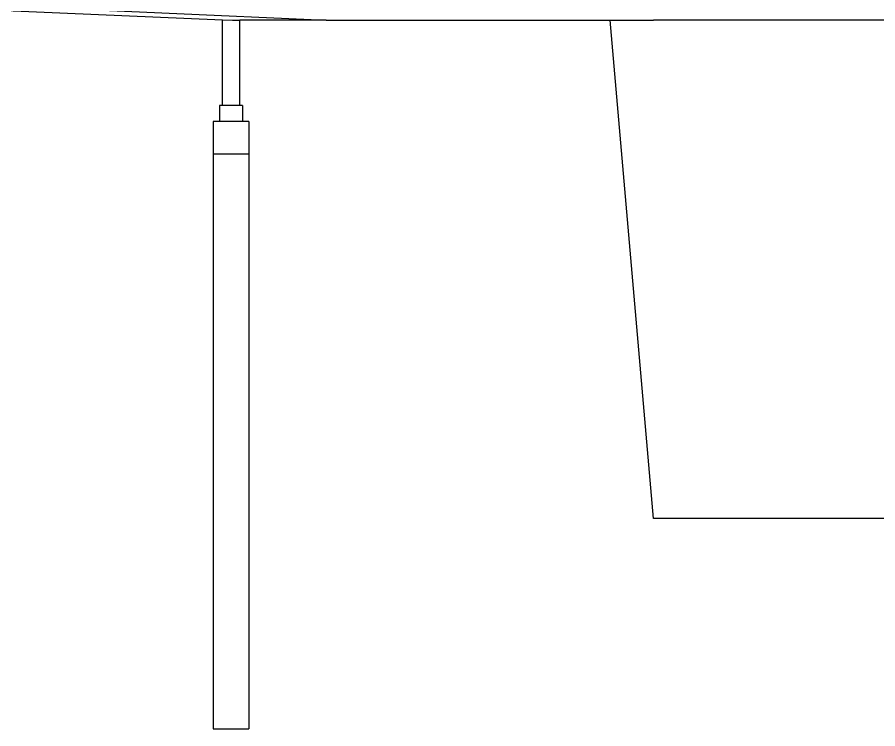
# Model space of a CAD drawing. Extents: x -92 to 92, y -11 to 21.
# Drawn here: x 9.07 to 24.04, y -10.79 to 1.59 of the extents above; entities that cross this region are included whole.
import ezdxf

# ---------------------------------------------------------------- set-up
doc = ezdxf.new("R2010")
doc.units = 0
doc.layers.get('0').update_dxf_attribs({"linetype": 'CONTINUOUS'})
doc.layers.add('SECTIONCUTEDGES', color=7, linetype='CONTINUOUS')

msp = doc.modelspace()

# ---------------------------------------------------------------- linework, layer by layer
for p, q in [((-7.797, 2.542), (14.443, 1.542)), ((12.637, 0.059), (12.637, 1.549)), ((12.937, 0.059), (12.937, 1.542)), ((20.137, -7.13), (19.382, 1.542)), ((12.637, 0.059), (12.587, 0.059)), ((12.587, 0.059), (12.587, -0.222)), ((12.937, 0.059), (12.637, 0.059)), ((12.987, 0.059), (12.937, 0.059)), ((12.987, 0.059), (12.987, -0.222)), ((12.477, -0.222), (12.477, -0.792)), ((12.587, -0.222), (12.477, -0.222)), ((12.987, -0.222), (12.587, -0.222)), ((13.097, -0.222), (12.987, -0.222)), ((13.097, -0.222), (13.097, -0.792)), ((13.097, -0.792), (12.477, -0.792)), ((12.477, -0.792), (12.477, -10.792)), ((13.097, -0.792), (13.097, -10.792)), ((27.471, -7.13), (20.137, -7.13)), ((12.477, -10.792), (13.097, -10.792))]:
    msp.add_line(p, q)
at = {"layer": 'SECTIONCUTEDGES'}
for p, q in [((3.437, 1.937), (12.637, 1.549)), ((12.637, 1.549), (12.809, 1.542)), ((12.809, 1.542), (12.937, 1.542)), ((12.973, 1.542), (12.937, 1.542)), ((14.443, 1.542), (12.973, 1.542)), ((14.443, 1.542), (14.893, 1.542)), ((14.893, 1.542), (19.382, 1.542)), ((19.382, 1.542), (19.504, 1.542)), ((19.504, 1.542), (20.137, 1.542)), ((21.485, 1.542), (20.137, 1.542)), ((24.983, 1.542), (21.485, 1.542))]:
    msp.add_line(p, q, dxfattribs=at)

doc.saveas('drawing.dxf')
